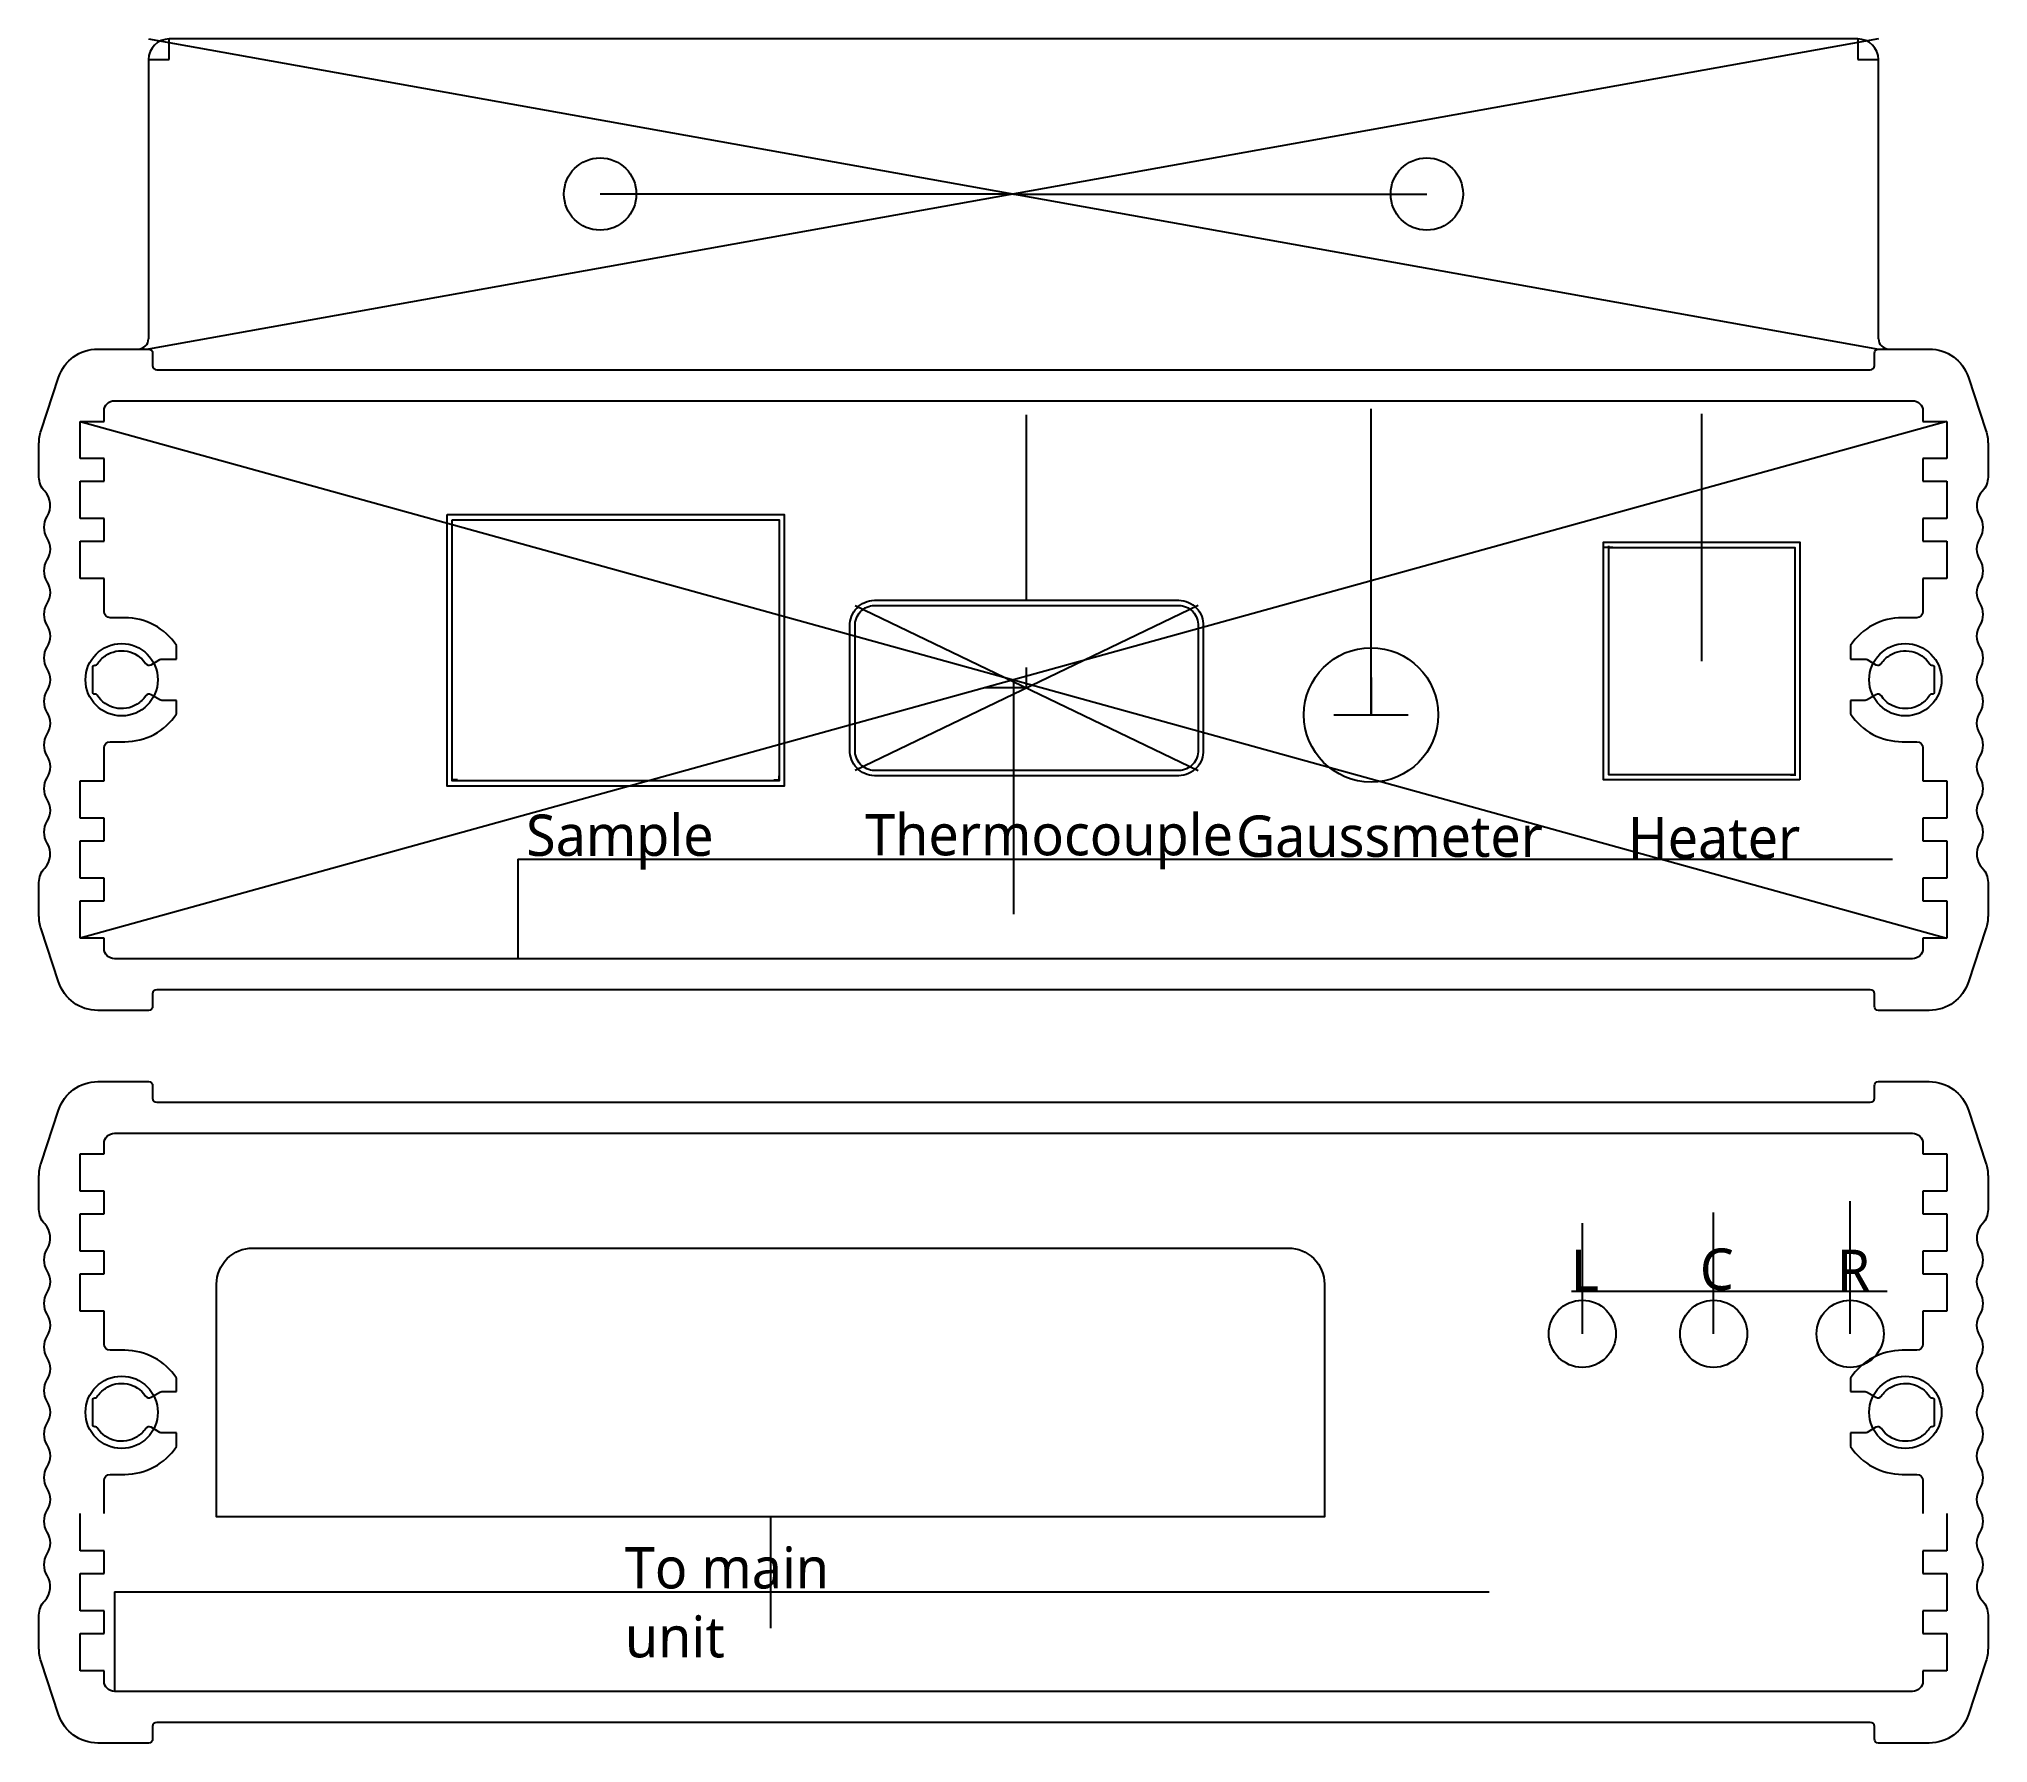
# Model space of a CAD drawing. Header units: millimetres. Extents: x 126 to 220.3, y 99 to 181.5.
import ezdxf

# ---------------------------------------------------------------- set-up
doc = ezdxf.new("R2010")
doc.units = ezdxf.units.MM
doc.header["$MEASUREMENT"] = 0
for name, color, linetype in [('BOX', 7, 'Continuous'), ('FRONT', 1, 'Continuous'), ('INCISIONS', 3, 'Continuous')]:
    doc.layers.add(name, color=color, linetype=linetype)
doc.styles.get("Standard").update_dxf_attribs({"font": 'Arial.ttf'})

msp = doc.modelspace()

# ---------------------------------------------------------------- linework, layer by layer
for p, q in [((131.323, 181.472), (215.023, 166.472)), ((215.023, 181.472), (131.323, 166.472)), ((132.323, 180.472), (132.323, 181.472)), ((214.023, 181.472), (214.023, 180.472)), ((131.323, 180.472), (132.323, 180.472)), ((214.023, 180.472), (215.023, 180.472)), ((173.173, 173.972), (153.173, 173.972)), ((173.173, 173.972), (193.173, 173.972)), ((173.807, 154.321), (173.807, 163.287)), ((190.474, 148.772), (190.474, 163.581)), ((206.472, 151.372), (206.472, 163.341)), ((128.023, 162.972), (218.323, 137.972)), ((218.323, 162.972), (128.023, 137.972)), ((202.172, 156.872), (201.711, 156.872)), ((201.972, 156.672), (201.972, 156.954)), ((165.507, 154.071), (182.107, 146.074)), ((182.107, 154.071), (165.507, 146.074)), ((173.807, 150.072), (173.807, 151.06)), ((173.807, 150.072), (171.792, 150.072)), ((173.173, 150.472), (173.173, 139.135)), ((190.474, 150.572), (190.474, 148.772)), ((188.674, 148.772), (192.274, 148.772)), ((146.016, 145.636), (146.016, 145.826)), ((146.265, 145.636), (146.016, 145.636)), ((161.582, 145.636), (161.831, 145.636)), ((161.831, 145.636), (161.831, 145.826)), ((210.772, 145.872), (211.017, 145.872)), ((210.972, 146.072), (210.972, 145.847)), ((149.194, 141.785), (215.701, 141.785)), ((149.194, 141.785), (149.194, 136.972)), ((207.047, 118.827), (207.047, 124.699)), ((213.651, 118.827), (213.651, 125.247)), ((200.697, 118.827), (200.697, 124.176)), ((200.172, 120.888), (215.449, 120.888)), ((161.416, 109.977), (161.416, 104.586)), ((129.673, 106.34), (196.18, 106.34)), ((129.673, 106.34), (129.673, 101.527))]:
    msp.add_line(p, q)
for points in [[(146.016, 158.209), (161.831, 158.209), (161.831, 145.572), (146.016, 145.572)], [(210.972, 145.872), (201.972, 145.872), (201.972, 156.872), (210.972, 156.872)]]:
    msp.add_lwpolyline(points, close=True)
msp.add_lwpolyline([(166.447, 146.074, -0.414214), (165.507, 147.072), (165.507, 153.072, -0.414214), (166.447, 154.071), (181.168, 154.071, -0.414214), (182.107, 153.072), (182.107, 147.072, -0.414214), (181.168, 146.074)], format="xyb", close=True)
at = {"layer": 'BOX', "color": 7, "lineweight": 25, "true_color": 0xffffff}
for points in [[(126.968, 165.097), (127.238, 165.918), (128.004, 166.472), (128.868, 166.472)], [(128.868, 166.472), (128.868, 166.472), (131.323, 166.472), (131.323, 166.472)], [(131.323, 166.472), (131.433, 166.472), (131.523, 166.383), (131.523, 166.272)], [(131.523, 166.272), (131.523, 166.272), (131.523, 165.672), (131.523, 165.672)], [(214.823, 166.272), (214.823, 166.383), (214.912, 166.472), (215.023, 166.472)], [(214.823, 165.672), (214.823, 165.672), (214.823, 166.272), (214.823, 166.272)], [(215.023, 166.472), (215.023, 166.472), (217.478, 166.472), (217.478, 166.472)], [(217.478, 166.472), (218.342, 166.472), (219.108, 165.918), (219.378, 165.097)], [(126.123, 162.527), (126.123, 162.527), (126.968, 165.097), (126.968, 165.097)], [(219.378, 165.097), (219.378, 165.097), (220.223, 162.527), (220.223, 162.527)], [(129.173, 162.972), (129.173, 162.972), (129.173, 163.472), (129.173, 163.472)], [(217.173, 163.472), (217.173, 163.472), (217.173, 162.972), (217.173, 162.972)], [(126.023, 161.902), (126.023, 162.114), (126.057, 162.325), (126.123, 162.527)], [(128.023, 161.172), (128.023, 161.172), (128.023, 162.972), (128.023, 162.972)], [(128.023, 162.972), (128.023, 162.972), (129.173, 162.972), (129.173, 162.972)], [(217.173, 162.972), (217.173, 162.972), (218.323, 162.972), (218.323, 162.972)], [(218.323, 162.972), (218.323, 162.972), (218.323, 161.172), (218.323, 161.172)], [(220.223, 162.527), (220.289, 162.325), (220.323, 162.114), (220.323, 161.902)], [(126.023, 160.278), (126.023, 160.278), (126.023, 161.902), (126.023, 161.902)], [(220.323, 161.902), (220.323, 161.902), (220.323, 160.278), (220.323, 160.278)], [(129.173, 161.172), (129.173, 161.172), (128.023, 161.172), (128.023, 161.172)], [(129.173, 160.072), (129.173, 160.072), (129.173, 161.172), (129.173, 161.172)], [(218.323, 161.172), (218.323, 161.172), (217.173, 161.172), (217.173, 161.172)], [(217.173, 161.172), (217.173, 161.172), (217.173, 160.072), (217.173, 160.072)], [(126.298, 159.59), (126.121, 159.776), (126.023, 160.022), (126.023, 160.278)], [(126.423, 158.374), (126.662, 158.761), (126.611, 159.26), (126.298, 159.59)], [(128.023, 158.272), (128.023, 158.272), (128.023, 160.072), (128.023, 160.072)], [(128.023, 160.072), (128.023, 160.072), (129.173, 160.072), (129.173, 160.072)], [(217.173, 160.072), (217.173, 160.072), (218.323, 160.072), (218.323, 160.072)], [(218.323, 160.072), (218.323, 160.072), (218.323, 158.272), (218.323, 158.272)], [(129.173, 158.272), (129.173, 158.272), (128.023, 158.272), (128.023, 158.272)], [(129.173, 157.172), (129.173, 157.172), (129.173, 158.272), (129.173, 158.272)], [(218.323, 158.272), (218.323, 158.272), (217.173, 158.272), (217.173, 158.272)], [(217.173, 158.272), (217.173, 158.272), (217.173, 157.172), (217.173, 157.172)], [(128.023, 155.372), (128.023, 155.372), (128.023, 157.172), (128.023, 157.172)], [(128.023, 157.172), (128.023, 157.172), (129.173, 157.172), (129.173, 157.172)], [(217.173, 157.172), (217.173, 157.172), (218.323, 157.172), (218.323, 157.172)], [(218.323, 157.172), (218.323, 157.172), (218.323, 155.372), (218.323, 155.372)], [(129.173, 155.372), (129.173, 155.372), (128.023, 155.372), (128.023, 155.372)], [(129.173, 153.772), (129.173, 153.772), (129.173, 155.372), (129.173, 155.372)], [(218.323, 155.372), (218.323, 155.372), (217.173, 155.372), (217.173, 155.372)], [(217.173, 155.372), (217.173, 155.372), (217.173, 153.772), (217.173, 153.772)], [(129.473, 153.472), (129.307, 153.472), (129.173, 153.607), (129.173, 153.772)], [(217.173, 153.772), (217.173, 153.607), (217.038, 153.472), (216.873, 153.472)], [(130.173, 153.472), (130.173, 153.472), (129.473, 153.472), (129.473, 153.472)], [(132.673, 152.131), (132.117, 152.969), (131.178, 153.472), (130.173, 153.472)], [(216.173, 153.472), (215.167, 153.472), (214.229, 152.969), (213.673, 152.131)], [(216.873, 153.472), (216.873, 153.472), (216.173, 153.472), (216.173, 153.472)], [(219.923, 153.106), (219.723, 152.784), (219.723, 152.375), (219.923, 152.053)], [(132.673, 151.472), (132.673, 151.472), (132.673, 152.131), (132.673, 152.131)], [(213.673, 152.131), (213.673, 152.131), (213.673, 151.472), (213.673, 151.472)], [(215.576, 151.657), (216.23, 152.069), (217.095, 151.873), (217.507, 151.219)], [(128.623, 151.072), (128.623, 151.128), (128.668, 151.172), (128.723, 151.172)], [(128.623, 149.872), (128.623, 149.872), (128.623, 151.072), (128.623, 151.072)], [(128.723, 151.172), (128.723, 151.172), (128.754, 151.172), (128.754, 151.172)], [(128.754, 151.172), (128.788, 151.172), (128.82, 151.19), (128.838, 151.219)], [(131.446, 151.199), (131.446, 151.199), (131.872, 151.446), (131.872, 151.446)], [(131.872, 151.446), (131.903, 151.463), (131.937, 151.472), (131.972, 151.472)], [(131.972, 151.472), (131.972, 151.472), (132.673, 151.472), (132.673, 151.472)], [(213.673, 151.472), (213.673, 151.472), (214.373, 151.472), (214.373, 151.472)], [(214.373, 151.472), (214.408, 151.472), (214.443, 151.463), (214.473, 151.446)], [(214.473, 151.446), (214.473, 151.446), (214.9, 151.199), (214.9, 151.199)], [(217.507, 151.219), (217.525, 151.19), (217.557, 151.172), (217.592, 151.172)], [(217.592, 151.172), (217.592, 151.172), (217.623, 151.172), (217.623, 151.172)], [(217.623, 151.172), (217.678, 151.172), (217.723, 151.128), (217.723, 151.072)], [(217.723, 151.072), (217.723, 151.072), (217.723, 149.872), (217.723, 149.872)], [(128.723, 149.772), (128.668, 149.772), (128.623, 149.817), (128.623, 149.872)], [(128.754, 149.772), (128.754, 149.772), (128.723, 149.772), (128.723, 149.772)], [(128.838, 149.726), (128.82, 149.755), (128.788, 149.772), (128.754, 149.772)], [(130.769, 149.288), (130.115, 148.876), (129.251, 149.072), (128.838, 149.726)], [(131.872, 149.499), (131.872, 149.499), (131.446, 149.746), (131.446, 149.746)], [(131.972, 149.472), (131.937, 149.472), (131.903, 149.482), (131.872, 149.499)], [(132.673, 149.472), (132.673, 149.472), (131.972, 149.472), (131.972, 149.472)], [(132.673, 148.814), (132.673, 148.814), (132.673, 149.472), (132.673, 149.472)], [(214.373, 149.472), (214.373, 149.472), (213.673, 149.472), (213.673, 149.472)], [(213.673, 149.472), (213.673, 149.472), (213.673, 148.814), (213.673, 148.814)], [(214.473, 149.499), (214.443, 149.482), (214.408, 149.472), (214.373, 149.472)], [(214.9, 149.746), (214.9, 149.746), (214.473, 149.499), (214.473, 149.499)], [(215.165, 149.685), (215.106, 149.772), (214.991, 149.798), (214.9, 149.746)], [(217.592, 149.772), (217.557, 149.772), (217.525, 149.755), (217.507, 149.726)], [(217.623, 149.772), (217.623, 149.772), (217.592, 149.772), (217.592, 149.772)], [(217.723, 149.872), (217.723, 149.817), (217.678, 149.772), (217.623, 149.772)], [(130.173, 147.472), (131.178, 147.472), (132.117, 147.976), (132.673, 148.814)], [(213.673, 148.814), (214.229, 147.976), (215.167, 147.472), (216.173, 147.472)], [(129.173, 147.172), (129.173, 147.338), (129.307, 147.472), (129.473, 147.472)], [(129.173, 145.572), (129.173, 145.572), (129.173, 147.172), (129.173, 147.172)], [(129.473, 147.472), (129.473, 147.472), (130.173, 147.472), (130.173, 147.472)], [(216.173, 147.472), (216.173, 147.472), (216.873, 147.472), (216.873, 147.472)], [(216.873, 147.472), (217.038, 147.472), (217.173, 147.338), (217.173, 147.172)], [(217.173, 147.172), (217.173, 147.172), (217.173, 145.572), (217.173, 145.572)], [(126.423, 144.678), (126.223, 145.001), (126.223, 145.409), (126.423, 145.731)], [(128.023, 143.772), (128.023, 143.772), (128.023, 145.572), (128.023, 145.572)], [(128.023, 145.572), (128.023, 145.572), (129.173, 145.572), (129.173, 145.572)], [(217.173, 145.572), (217.173, 145.572), (218.323, 145.572), (218.323, 145.572)], [(218.323, 145.572), (218.323, 145.572), (218.323, 143.772), (218.323, 143.772)], [(126.423, 143.624), (126.623, 143.947), (126.623, 144.355), (126.423, 144.678)], [(129.173, 143.772), (129.173, 143.772), (128.023, 143.772), (128.023, 143.772)], [(129.173, 142.672), (129.173, 142.672), (129.173, 143.772), (129.173, 143.772)], [(218.323, 143.772), (218.323, 143.772), (217.173, 143.772), (217.173, 143.772)], [(217.173, 143.772), (217.173, 143.772), (217.173, 142.672), (217.173, 142.672)], [(219.923, 143.624), (220.123, 143.302), (220.123, 142.893), (219.923, 142.571)], [(128.023, 140.872), (128.023, 140.872), (128.023, 142.672), (128.023, 142.672)], [(128.023, 142.672), (128.023, 142.672), (129.173, 142.672), (129.173, 142.672)], [(217.173, 142.672), (217.173, 142.672), (218.323, 142.672), (218.323, 142.672)], [(218.323, 142.672), (218.323, 142.672), (218.323, 140.872), (218.323, 140.872)], [(219.923, 142.571), (219.683, 142.184), (219.735, 141.685), (220.048, 141.355)], [(126.023, 140.666), (126.023, 140.923), (126.121, 141.169), (126.298, 141.355)], [(126.023, 139.043), (126.023, 139.043), (126.023, 140.666), (126.023, 140.666)], [(129.173, 140.872), (129.173, 140.872), (128.023, 140.872), (128.023, 140.872)], [(129.173, 139.772), (129.173, 139.772), (129.173, 140.872), (129.173, 140.872)], [(218.323, 140.872), (218.323, 140.872), (217.173, 140.872), (217.173, 140.872)], [(217.173, 140.872), (217.173, 140.872), (217.173, 139.772), (217.173, 139.772)], [(220.048, 141.355), (220.224, 141.169), (220.323, 140.923), (220.323, 140.666)], [(220.323, 140.666), (220.323, 140.666), (220.323, 139.043), (220.323, 139.043)], [(128.023, 137.972), (128.023, 137.972), (128.023, 139.772), (128.023, 139.772)], [(128.023, 139.772), (128.023, 139.772), (129.173, 139.772), (129.173, 139.772)], [(217.173, 139.772), (217.173, 139.772), (218.323, 139.772), (218.323, 139.772)], [(218.323, 139.772), (218.323, 139.772), (218.323, 137.972), (218.323, 137.972)], [(126.123, 138.418), (126.057, 138.62), (126.023, 138.831), (126.023, 139.043)], [(220.323, 139.043), (220.323, 138.831), (220.289, 138.62), (220.223, 138.418)], [(126.968, 135.848), (126.968, 135.848), (126.123, 138.418), (126.123, 138.418)], [(129.173, 137.972), (129.173, 137.972), (128.023, 137.972), (128.023, 137.972)], [(129.173, 137.472), (129.173, 137.472), (129.173, 137.972), (129.173, 137.972)], [(218.323, 137.972), (218.323, 137.972), (217.173, 137.972), (217.173, 137.972)], [(217.173, 137.972), (217.173, 137.972), (217.173, 137.472), (217.173, 137.472)], [(220.223, 138.418), (220.223, 138.418), (219.378, 135.848), (219.378, 135.848)], [(128.868, 134.472), (128.004, 134.472), (127.238, 135.027), (126.968, 135.848)], [(219.378, 135.848), (219.108, 135.027), (218.342, 134.472), (217.478, 134.472)], [(131.523, 135.272), (131.523, 135.272), (131.523, 134.672), (131.523, 134.672)], [(214.823, 134.672), (214.823, 134.672), (214.823, 135.272), (214.823, 135.272)], [(131.323, 134.472), (131.323, 134.472), (128.868, 134.472), (128.868, 134.472)], [(131.523, 134.672), (131.523, 134.562), (131.433, 134.472), (131.323, 134.472)], [(215.023, 134.472), (214.912, 134.472), (214.823, 134.562), (214.823, 134.672)], [(217.478, 134.472), (217.478, 134.472), (215.023, 134.472), (215.023, 134.472)], [(128.023, 125.727), (128.023, 125.727), (128.023, 127.527), (128.023, 127.527)], [(128.023, 127.527), (128.023, 127.527), (129.173, 127.527), (129.173, 127.527)], [(129.173, 127.527), (129.173, 127.527), (129.173, 128.027), (129.173, 128.027)], [(217.173, 128.027), (217.173, 128.027), (217.173, 127.527), (217.173, 127.527)], [(217.173, 127.527), (217.173, 127.527), (218.323, 127.527), (218.323, 127.527)], [(218.323, 127.527), (218.323, 127.527), (218.323, 125.727), (218.323, 125.727)], [(129.173, 125.727), (129.173, 125.727), (128.023, 125.727), (128.023, 125.727)], [(129.173, 124.627), (129.173, 124.627), (129.173, 125.727), (129.173, 125.727)], [(218.323, 125.727), (218.323, 125.727), (217.173, 125.727), (217.173, 125.727)], [(217.173, 125.727), (217.173, 125.727), (217.173, 124.627), (217.173, 124.627)], [(128.023, 122.827), (128.023, 122.827), (128.023, 124.627), (128.023, 124.627)], [(128.023, 124.627), (128.023, 124.627), (129.173, 124.627), (129.173, 124.627)], [(217.173, 124.627), (217.173, 124.627), (218.323, 124.627), (218.323, 124.627)], [(218.323, 124.627), (218.323, 124.627), (218.323, 122.827), (218.323, 122.827)], [(129.173, 122.827), (129.173, 122.827), (128.023, 122.827), (128.023, 122.827)], [(129.173, 121.727), (129.173, 121.727), (129.173, 122.827), (129.173, 122.827)], [(218.323, 122.827), (218.323, 122.827), (217.173, 122.827), (217.173, 122.827)], [(217.173, 122.827), (217.173, 122.827), (217.173, 121.727), (217.173, 121.727)], [(128.023, 119.927), (128.023, 119.927), (128.023, 121.727), (128.023, 121.727)], [(128.023, 121.727), (128.023, 121.727), (129.173, 121.727), (129.173, 121.727)], [(217.173, 121.727), (217.173, 121.727), (218.323, 121.727), (218.323, 121.727)], [(218.323, 121.727), (218.323, 121.727), (218.323, 119.927), (218.323, 119.927)], [(129.173, 119.927), (129.173, 119.927), (128.023, 119.927), (128.023, 119.927)], [(129.173, 118.327), (129.173, 118.327), (129.173, 119.927), (129.173, 119.927)], [(218.323, 119.927), (218.323, 119.927), (217.173, 119.927), (217.173, 119.927)], [(217.173, 119.927), (217.173, 119.927), (217.173, 118.327), (217.173, 118.327)], [(129.473, 118.027), (129.307, 118.027), (129.173, 118.162), (129.173, 118.327)], [(130.173, 118.027), (130.173, 118.027), (129.473, 118.027), (129.473, 118.027)], [(132.673, 116.686), (132.117, 117.524), (131.178, 118.027), (130.173, 118.027)], [(216.173, 118.027), (215.167, 118.027), (214.229, 117.524), (213.673, 116.686)], [(216.873, 118.027), (216.873, 118.027), (216.173, 118.027), (216.173, 118.027)], [(217.173, 118.327), (217.173, 118.162), (217.038, 118.027), (216.873, 118.027)], [(131.446, 115.754), (131.446, 115.754), (131.872, 116.001), (131.872, 116.001)], [(131.872, 116.001), (131.903, 116.018), (131.937, 116.027), (131.972, 116.027)], [(131.972, 116.027), (131.972, 116.027), (132.673, 116.027), (132.673, 116.027)], [(132.673, 116.027), (132.673, 116.027), (132.673, 116.686), (132.673, 116.686)], [(213.673, 116.686), (213.673, 116.686), (213.673, 116.027), (213.673, 116.027)], [(213.673, 116.027), (213.673, 116.027), (214.373, 116.027), (214.373, 116.027)], [(214.373, 116.027), (214.408, 116.027), (214.443, 116.018), (214.473, 116.001)], [(214.473, 116.001), (214.473, 116.001), (214.9, 115.754), (214.9, 115.754)], [(215.576, 116.212), (216.23, 116.624), (217.095, 116.428), (217.507, 115.774)], [(128.623, 115.627), (128.623, 115.683), (128.668, 115.727), (128.723, 115.727)], [(128.623, 114.427), (128.623, 114.427), (128.623, 115.627), (128.623, 115.627)], [(128.723, 115.727), (128.723, 115.727), (128.754, 115.727), (128.754, 115.727)], [(128.754, 115.727), (128.788, 115.727), (128.82, 115.745), (128.838, 115.774)], [(217.507, 115.774), (217.525, 115.745), (217.557, 115.727), (217.592, 115.727)], [(217.592, 115.727), (217.592, 115.727), (217.623, 115.727), (217.623, 115.727)], [(217.623, 115.727), (217.678, 115.727), (217.723, 115.683), (217.723, 115.627)], [(217.723, 115.627), (217.723, 115.627), (217.723, 114.427), (217.723, 114.427)], [(128.723, 114.327), (128.668, 114.327), (128.623, 114.372), (128.623, 114.427)], [(128.754, 114.327), (128.754, 114.327), (128.723, 114.327), (128.723, 114.327)], [(128.838, 114.281), (128.82, 114.31), (128.788, 114.327), (128.754, 114.327)], [(130.769, 113.843), (130.115, 113.431), (129.251, 113.627), (128.838, 114.281)], [(131.872, 114.054), (131.872, 114.054), (131.446, 114.301), (131.446, 114.301)], [(214.9, 114.301), (214.9, 114.301), (214.473, 114.054), (214.473, 114.054)], [(215.165, 114.24), (215.106, 114.327), (214.991, 114.353), (214.9, 114.301)], [(217.592, 114.327), (217.557, 114.327), (217.525, 114.31), (217.507, 114.281)], [(217.623, 114.327), (217.623, 114.327), (217.592, 114.327), (217.592, 114.327)], [(217.723, 114.427), (217.723, 114.372), (217.678, 114.327), (217.623, 114.327)], [(130.173, 112.027), (131.178, 112.027), (132.117, 112.531), (132.673, 113.369)], [(131.972, 114.027), (131.937, 114.027), (131.903, 114.037), (131.872, 114.054)], [(132.673, 114.027), (132.673, 114.027), (131.972, 114.027), (131.972, 114.027)], [(132.673, 113.369), (132.673, 113.369), (132.673, 114.027), (132.673, 114.027)], [(214.373, 114.027), (214.373, 114.027), (213.673, 114.027), (213.673, 114.027)], [(213.673, 114.027), (213.673, 114.027), (213.673, 113.369), (213.673, 113.369)], [(213.673, 113.369), (214.229, 112.531), (215.167, 112.027), (216.173, 112.027)], [(214.473, 114.054), (214.443, 114.037), (214.408, 114.027), (214.373, 114.027)], [(129.173, 111.727), (129.173, 111.893), (129.307, 112.027), (129.473, 112.027)], [(129.173, 110.127), (129.173, 110.127), (129.173, 111.727), (129.173, 111.727)], [(129.473, 112.027), (129.473, 112.027), (130.173, 112.027), (130.173, 112.027)], [(216.173, 112.027), (216.173, 112.027), (216.873, 112.027), (216.873, 112.027)], [(216.873, 112.027), (217.038, 112.027), (217.173, 111.893), (217.173, 111.727)], [(217.173, 111.727), (217.173, 111.727), (217.173, 110.127), (217.173, 110.127)], [(128.023, 108.327), (128.023, 108.327), (128.023, 110.127), (128.023, 110.127)], [(218.323, 110.127), (218.323, 110.127), (218.323, 108.327), (218.323, 108.327)], [(129.173, 108.327), (129.173, 108.327), (128.023, 108.327), (128.023, 108.327)], [(129.173, 107.227), (129.173, 107.227), (129.173, 108.327), (129.173, 108.327)], [(218.323, 108.327), (218.323, 108.327), (217.173, 108.327), (217.173, 108.327)], [(217.173, 108.327), (217.173, 108.327), (217.173, 107.227), (217.173, 107.227)], [(128.023, 105.427), (128.023, 105.427), (128.023, 107.227), (128.023, 107.227)], [(128.023, 107.227), (128.023, 107.227), (129.173, 107.227), (129.173, 107.227)], [(217.173, 107.227), (217.173, 107.227), (218.323, 107.227), (218.323, 107.227)], [(218.323, 107.227), (218.323, 107.227), (218.323, 105.427), (218.323, 105.427)], [(129.173, 105.427), (129.173, 105.427), (128.023, 105.427), (128.023, 105.427)], [(129.173, 104.327), (129.173, 104.327), (129.173, 105.427), (129.173, 105.427)], [(218.323, 105.427), (218.323, 105.427), (217.173, 105.427), (217.173, 105.427)], [(217.173, 105.427), (217.173, 105.427), (217.173, 104.327), (217.173, 104.327)], [(128.023, 102.527), (128.023, 102.527), (128.023, 104.327), (128.023, 104.327)], [(128.023, 104.327), (128.023, 104.327), (129.173, 104.327), (129.173, 104.327)], [(217.173, 104.327), (217.173, 104.327), (218.323, 104.327), (218.323, 104.327)], [(218.323, 104.327), (218.323, 104.327), (218.323, 102.527), (218.323, 102.527)], [(129.173, 102.527), (129.173, 102.527), (128.023, 102.527), (128.023, 102.527)], [(129.173, 102.027), (129.173, 102.027), (129.173, 102.527), (129.173, 102.527)], [(218.323, 102.527), (218.323, 102.527), (217.173, 102.527), (217.173, 102.527)], [(217.173, 102.527), (217.173, 102.527), (217.173, 102.027), (217.173, 102.027)]]:
    msp.add_open_spline(points, degree=3, dxfattribs=at)
for points, knots in [([(131.523, 165.672), (131.523, 165.562), (131.612, 165.472), (131.723, 165.472), (131.723, 165.472), (214.623, 165.472), (214.623, 165.472), (214.733, 165.472), (214.823, 165.562), (214.823, 165.672)], [68, 68, 68, 68, 69, 69, 69, 70, 70, 70, 71, 71, 71, 71]), ([(129.173, 163.472), (129.173, 163.749), (129.397, 163.972), (129.673, 163.972), (129.673, 163.972), (216.673, 163.972), (216.673, 163.972), (216.949, 163.972), (217.173, 163.749), (217.173, 163.472)], [108, 108, 108, 108, 109, 109, 109, 110, 110, 110, 111, 111, 111, 111]), ([(220.323, 160.278), (220.323, 160.022), (220.224, 159.776), (220.048, 159.59), (219.735, 159.26), (219.683, 158.761), (219.923, 158.374), (220.123, 158.051), (220.123, 157.643), (219.923, 157.321), (219.723, 156.998), (219.723, 156.59), (219.923, 156.267), (220.123, 155.944), (220.123, 155.536), (219.923, 155.213), (219.723, 154.891), (219.723, 154.483), (219.923, 154.16), (220.123, 153.837), (220.123, 153.429), (219.923, 153.106)], [6, 6, 6, 6, 7, 7, 7, 8, 8, 8, 9, 9, 9, 10, 10, 10, 11, 11, 11, 12, 12, 12, 13, 13, 13, 13]), ([(126.423, 145.731), (126.623, 146.054), (126.623, 146.462), (126.423, 146.785), (126.223, 147.108), (126.223, 147.516), (126.423, 147.839), (126.623, 148.161), (126.623, 148.569), (126.423, 148.892), (126.223, 149.215), (126.223, 149.623), (126.423, 149.946), (126.623, 150.268), (126.623, 150.676), (126.423, 150.999), (126.223, 151.322), (126.223, 151.73), (126.423, 152.053), (126.623, 152.375), (126.623, 152.784), (126.423, 153.106), (126.223, 153.429), (126.223, 153.837), (126.423, 154.16), (126.623, 154.483), (126.623, 154.891), (126.423, 155.213), (126.223, 155.536), (126.223, 155.944), (126.423, 156.267), (126.623, 156.59), (126.623, 156.998), (126.423, 157.321), (126.223, 157.643), (126.223, 158.051), (126.423, 158.374)], [47, 47, 47, 47, 48, 48, 48, 49, 49, 49, 50, 50, 50, 51, 51, 51, 52, 52, 52, 53, 53, 53, 54, 54, 54, 55, 55, 55, 56, 56, 56, 57, 57, 57, 58, 58, 58, 59, 59, 59, 59]), ([(128.838, 151.219), (128.941, 151.382), (129.076, 151.522), (129.235, 151.63), (129.875, 152.065), (130.745, 151.899), (131.18, 151.26), (131.239, 151.173), (131.355, 151.147), (131.446, 151.199)], [85, 85, 85, 85, 86, 86, 86, 87, 87, 87, 88, 88, 88, 88]), ([(219.923, 152.053), (220.123, 151.73), (220.123, 151.322), (219.923, 150.999), (219.723, 150.676), (219.723, 150.268), (219.923, 149.946), (220.123, 149.623), (220.123, 149.215), (219.923, 148.892), (219.723, 148.569), (219.723, 148.161), (219.923, 147.839), (220.123, 147.516), (220.123, 147.108), (219.923, 146.785), (219.723, 146.462), (219.723, 146.054), (219.923, 145.731), (220.123, 145.409), (220.123, 145.001), (219.923, 144.678), (219.723, 144.355), (219.723, 143.947), (219.923, 143.624)], [14, 14, 14, 14, 15, 15, 15, 16, 16, 16, 17, 17, 17, 18, 18, 18, 19, 19, 19, 20, 20, 20, 21, 21, 21, 22, 22, 22, 22]), ([(214.9, 151.199), (214.991, 151.147), (215.106, 151.173), (215.165, 151.26), (215.273, 151.419), (215.413, 151.554), (215.576, 151.657)], [19, 19, 19, 19, 20, 20, 20, 21, 21, 21, 21]), ([(131.446, 149.746), (131.355, 149.798), (131.239, 149.772), (131.18, 149.685), (131.072, 149.526), (130.932, 149.391), (130.769, 149.288)], [75, 75, 75, 75, 76, 76, 76, 77, 77, 77, 77]), ([(217.507, 149.726), (217.404, 149.563), (217.269, 149.423), (217.11, 149.315), (216.471, 148.88), (215.6, 149.046), (215.165, 149.685)], [29, 29, 29, 29, 30, 30, 30, 31, 31, 31, 31]), ([(126.298, 141.355), (126.611, 141.685), (126.662, 142.184), (126.423, 142.571), (126.223, 142.893), (126.223, 143.302), (126.423, 143.624)], [43, 43, 43, 43, 44, 44, 44, 45, 45, 45, 45]), ([(217.173, 137.472), (217.173, 137.196), (216.949, 136.972), (216.673, 136.972), (216.673, 136.972), (129.673, 136.972), (129.673, 136.972), (129.397, 136.972), (129.173, 137.196), (129.173, 137.472)], [52, 52, 52, 52, 53, 53, 53, 54, 54, 54, 55, 55, 55, 55]), ([(214.823, 135.272), (214.823, 135.383), (214.733, 135.472), (214.623, 135.472), (214.623, 135.472), (131.723, 135.472), (131.723, 135.472), (131.612, 135.472), (131.523, 135.383), (131.523, 135.272)], [32, 32, 32, 32, 33, 33, 33, 34, 34, 34, 35, 35, 35, 35]), ([(129.173, 128.027), (129.173, 128.304), (129.397, 128.527), (129.673, 128.527), (129.673, 128.527), (216.673, 128.527), (216.673, 128.527), (216.949, 128.527), (217.173, 128.304), (217.173, 128.027)], [108, 108, 108, 108, 109, 109, 109, 110, 110, 110, 111, 111, 111, 111]), ([(128.838, 115.774), (128.941, 115.937), (129.076, 116.077), (129.235, 116.185), (129.875, 116.62), (130.745, 116.454), (131.18, 115.815), (131.239, 115.728), (131.355, 115.702), (131.446, 115.754)], [85, 85, 85, 85, 86, 86, 86, 87, 87, 87, 88, 88, 88, 88]), ([(214.9, 115.754), (214.991, 115.702), (215.106, 115.728), (215.165, 115.815), (215.273, 115.974), (215.413, 116.109), (215.576, 116.212)], [19, 19, 19, 19, 20, 20, 20, 21, 21, 21, 21]), ([(131.446, 114.301), (131.355, 114.353), (131.239, 114.327), (131.18, 114.24), (131.072, 114.081), (130.932, 113.946), (130.769, 113.843)], [75, 75, 75, 75, 76, 76, 76, 77, 77, 77, 77]), ([(217.507, 114.281), (217.404, 114.118), (217.269, 113.978), (217.11, 113.87), (216.471, 113.435), (215.6, 113.601), (215.165, 114.24)], [29, 29, 29, 29, 30, 30, 30, 31, 31, 31, 31]), ([(217.173, 102.027), (217.173, 101.751), (216.949, 101.527), (216.673, 101.527), (216.673, 101.527), (129.673, 101.527), (129.673, 101.527), (129.397, 101.527), (129.173, 101.751), (129.173, 102.027)], [52, 52, 52, 52, 53, 53, 53, 54, 54, 54, 55, 55, 55, 55])]:
    msp.add_open_spline(points, degree=3, knots=knots, dxfattribs=at)
at = {"layer": 'FRONT'}
for p, q in [((214.023, 181.472), (132.323, 181.472)), ((131.323, 180.472), (131.323, 166.972)), ((215.023, 166.972), (215.023, 180.472))]:
    msp.add_line(p, q, dxfattribs=at)
for points in [[(145.766, 158.459), (162.081, 158.459), (162.081, 145.322), (145.766, 145.322)], [(211.222, 145.622), (201.722, 145.622), (201.722, 157.122), (211.222, 157.122)]]:
    msp.add_lwpolyline(points, close=True, dxfattribs=at)
for points in [[(166.443, 145.824, -0.414214), (165.257, 147.076), (165.257, 153.069, -0.414214), (166.443, 154.321), (181.171, 154.321, -0.414214), (182.357, 153.069), (182.357, 147.076, -0.414214), (181.171, 145.824)], [(136.366, 122.977), (186.466, 122.977, -0.414214), (188.216, 121.228), (188.216, 109.977), (134.616, 109.977), (134.616, 121.228, -0.414214)]]:
    msp.add_lwpolyline(points, format="xyb", close=True, dxfattribs=at)
for centre, radius in [((153.173, 173.972), 1.75), ((193.173, 173.972), 1.75), ((130.023, 150.472), 1.75), ((190.474, 148.772), 3.25), ((216.323, 150.472), 1.75), ((200.697, 118.827), 1.625), ((207.047, 118.827), 1.625), ((213.651, 118.827), 1.625), ((130.023, 115.027), 1.75), ((216.323, 115.027), 1.75)]:
    msp.add_circle(centre, radius, dxfattribs=at)
for centre, radius, start, end in [((132.323, 180.472), 1, 90, 180), ((214.023, 180.472), 1, 0, 90), ((130.823, 166.972), 0.5, 270, 0), ((215.523, 166.972), 0.5, 180, 270)]:
    msp.add_arc(centre, radius, start, end, dxfattribs=at)
at = {"layer": 'FRONT', "lineweight": 25}
for points in [[(126.968, 165.097), (127.238, 165.918), (128.004, 166.472), (128.868, 166.472)], [(128.868, 166.472), (128.868, 166.472), (130.105, 166.472), (130.823, 166.472)], [(215.523, 166.472), (216.241, 166.472), (217.478, 166.472), (217.478, 166.472)], [(217.478, 166.472), (218.342, 166.472), (219.108, 165.918), (219.378, 165.097)], [(126.123, 162.527), (126.123, 162.527), (126.968, 165.097), (126.968, 165.097)], [(219.378, 165.097), (219.378, 165.097), (220.223, 162.527), (220.223, 162.527)], [(126.023, 161.902), (126.023, 162.114), (126.057, 162.325), (126.123, 162.527)], [(220.223, 162.527), (220.289, 162.325), (220.323, 162.114), (220.323, 161.902)], [(126.023, 160.278), (126.023, 160.278), (126.023, 161.902), (126.023, 161.902)], [(220.323, 161.902), (220.323, 161.902), (220.323, 160.278), (220.323, 160.278)], [(126.298, 159.59), (126.121, 159.776), (126.023, 160.022), (126.023, 160.278)], [(126.423, 158.374), (126.662, 158.761), (126.611, 159.26), (126.298, 159.59)], [(219.923, 153.106), (219.723, 152.784), (219.723, 152.375), (219.923, 152.053)], [(126.423, 144.678), (126.223, 145.001), (126.223, 145.409), (126.423, 145.731)], [(126.423, 143.624), (126.623, 143.947), (126.623, 144.355), (126.423, 144.678)], [(219.923, 143.624), (220.123, 143.302), (220.123, 142.893), (219.923, 142.571)], [(219.923, 142.571), (219.683, 142.184), (219.735, 141.685), (220.048, 141.355)], [(126.023, 140.666), (126.023, 140.923), (126.121, 141.169), (126.298, 141.355)], [(126.023, 139.043), (126.023, 139.043), (126.023, 140.666), (126.023, 140.666)], [(220.048, 141.355), (220.224, 141.169), (220.323, 140.923), (220.323, 140.666)], [(220.323, 140.666), (220.323, 140.666), (220.323, 139.043), (220.323, 139.043)], [(126.123, 138.418), (126.057, 138.62), (126.023, 138.831), (126.023, 139.043)], [(220.323, 139.043), (220.323, 138.831), (220.289, 138.62), (220.223, 138.418)], [(126.968, 135.848), (126.968, 135.848), (126.123, 138.418), (126.123, 138.418)], [(220.223, 138.418), (220.223, 138.418), (219.378, 135.848), (219.378, 135.848)], [(128.868, 134.472), (128.004, 134.472), (127.238, 135.027), (126.968, 135.848)], [(219.378, 135.848), (219.108, 135.027), (218.342, 134.472), (217.478, 134.472)], [(131.523, 135.272), (131.523, 135.272), (131.523, 134.672), (131.523, 134.672)], [(214.823, 134.672), (214.823, 134.672), (214.823, 135.272), (214.823, 135.272)], [(131.323, 134.472), (131.323, 134.472), (128.868, 134.472), (128.868, 134.472)], [(131.523, 134.672), (131.523, 134.562), (131.433, 134.472), (131.323, 134.472)], [(215.023, 134.472), (214.912, 134.472), (214.823, 134.562), (214.823, 134.672)], [(217.478, 134.472), (217.478, 134.472), (215.023, 134.472), (215.023, 134.472)], [(126.968, 129.652), (127.238, 130.473), (128.004, 131.027), (128.868, 131.027)], [(128.868, 131.027), (128.868, 131.027), (131.323, 131.027), (131.323, 131.027)], [(131.323, 131.027), (131.433, 131.027), (131.523, 130.938), (131.523, 130.827)], [(131.523, 130.827), (131.523, 130.827), (131.523, 130.227), (131.523, 130.227)], [(214.823, 130.827), (214.823, 130.938), (214.912, 131.027), (215.023, 131.027)], [(214.823, 130.227), (214.823, 130.227), (214.823, 130.827), (214.823, 130.827)], [(215.023, 131.027), (215.023, 131.027), (217.478, 131.027), (217.478, 131.027)], [(217.478, 131.027), (218.342, 131.027), (219.108, 130.473), (219.378, 129.652)], [(126.123, 127.082), (126.123, 127.082), (126.968, 129.652), (126.968, 129.652)], [(219.378, 129.652), (219.378, 129.652), (220.223, 127.082), (220.223, 127.082)], [(126.023, 126.457), (126.023, 126.669), (126.057, 126.88), (126.123, 127.082)], [(126.023, 124.833), (126.023, 124.833), (126.023, 126.457), (126.023, 126.457)], [(220.223, 127.082), (220.289, 126.88), (220.323, 126.669), (220.323, 126.457)], [(220.323, 126.457), (220.323, 126.457), (220.323, 124.833), (220.323, 124.833)], [(126.298, 124.145), (126.121, 124.331), (126.023, 124.577), (126.023, 124.833)], [(126.423, 122.929), (126.662, 123.316), (126.611, 123.815), (126.298, 124.145)], [(219.923, 117.661), (219.723, 117.339), (219.723, 116.931), (219.923, 116.608)], [(126.423, 109.233), (126.223, 109.556), (126.223, 109.964), (126.423, 110.286)], [(126.423, 108.179), (126.623, 108.502), (126.623, 108.91), (126.423, 109.233)], [(219.923, 108.179), (220.123, 107.857), (220.123, 107.448), (219.923, 107.126)], [(219.923, 107.126), (219.683, 106.739), (219.735, 106.24), (220.048, 105.91)], [(126.023, 105.221), (126.023, 105.478), (126.121, 105.724), (126.298, 105.91)], [(220.048, 105.91), (220.224, 105.724), (220.323, 105.478), (220.323, 105.221)], [(126.023, 103.598), (126.023, 103.598), (126.023, 105.221), (126.023, 105.221)], [(220.323, 105.221), (220.323, 105.221), (220.323, 103.598), (220.323, 103.598)], [(126.123, 102.973), (126.057, 103.175), (126.023, 103.386), (126.023, 103.598)], [(126.968, 100.403), (126.968, 100.403), (126.123, 102.973), (126.123, 102.973)], [(220.223, 102.973), (220.223, 102.973), (219.378, 100.403), (219.378, 100.403)], [(220.323, 103.598), (220.323, 103.386), (220.289, 103.175), (220.223, 102.973)], [(128.868, 99.027), (128.004, 99.027), (127.238, 99.582), (126.968, 100.403)], [(219.378, 100.403), (219.108, 99.582), (218.342, 99.027), (217.478, 99.027)], [(131.323, 99.027), (131.323, 99.027), (128.868, 99.027), (128.868, 99.027)], [(131.523, 99.227), (131.523, 99.117), (131.433, 99.027), (131.323, 99.027)], [(131.523, 99.827), (131.523, 99.827), (131.523, 99.227), (131.523, 99.227)], [(214.823, 99.227), (214.823, 99.227), (214.823, 99.827), (214.823, 99.827)], [(215.023, 99.027), (214.912, 99.027), (214.823, 99.117), (214.823, 99.227)], [(217.478, 99.027), (217.478, 99.027), (215.023, 99.027), (215.023, 99.027)]]:
    msp.add_open_spline(points, degree=3, dxfattribs=at)
for points, knots in [([(220.323, 160.278), (220.323, 160.022), (220.224, 159.776), (220.048, 159.59), (219.735, 159.26), (219.683, 158.761), (219.923, 158.374), (220.123, 158.051), (220.123, 157.643), (219.923, 157.321), (219.723, 156.998), (219.723, 156.59), (219.923, 156.267), (220.123, 155.944), (220.123, 155.536), (219.923, 155.213), (219.723, 154.891), (219.723, 154.483), (219.923, 154.16), (220.123, 153.837), (220.123, 153.429), (219.923, 153.106)], [6, 6, 6, 6, 7, 7, 7, 8, 8, 8, 9, 9, 9, 10, 10, 10, 11, 11, 11, 12, 12, 12, 13, 13, 13, 13]), ([(126.423, 145.731), (126.623, 146.054), (126.623, 146.462), (126.423, 146.785), (126.223, 147.108), (126.223, 147.516), (126.423, 147.839), (126.623, 148.161), (126.623, 148.569), (126.423, 148.892), (126.223, 149.215), (126.223, 149.623), (126.423, 149.946), (126.623, 150.268), (126.623, 150.676), (126.423, 150.999), (126.223, 151.322), (126.223, 151.73), (126.423, 152.053), (126.623, 152.375), (126.623, 152.784), (126.423, 153.106), (126.223, 153.429), (126.223, 153.837), (126.423, 154.16), (126.623, 154.483), (126.623, 154.891), (126.423, 155.213), (126.223, 155.536), (126.223, 155.944), (126.423, 156.267), (126.623, 156.59), (126.623, 156.998), (126.423, 157.321), (126.223, 157.643), (126.223, 158.051), (126.423, 158.374)], [47, 47, 47, 47, 48, 48, 48, 49, 49, 49, 50, 50, 50, 51, 51, 51, 52, 52, 52, 53, 53, 53, 54, 54, 54, 55, 55, 55, 56, 56, 56, 57, 57, 57, 58, 58, 58, 59, 59, 59, 59]), ([(219.923, 152.053), (220.123, 151.73), (220.123, 151.322), (219.923, 150.999), (219.723, 150.676), (219.723, 150.268), (219.923, 149.946), (220.123, 149.623), (220.123, 149.215), (219.923, 148.892), (219.723, 148.569), (219.723, 148.161), (219.923, 147.839), (220.123, 147.516), (220.123, 147.108), (219.923, 146.785), (219.723, 146.462), (219.723, 146.054), (219.923, 145.731), (220.123, 145.409), (220.123, 145.001), (219.923, 144.678), (219.723, 144.355), (219.723, 143.947), (219.923, 143.624)], [14, 14, 14, 14, 15, 15, 15, 16, 16, 16, 17, 17, 17, 18, 18, 18, 19, 19, 19, 20, 20, 20, 21, 21, 21, 22, 22, 22, 22]), ([(126.298, 141.355), (126.611, 141.685), (126.662, 142.184), (126.423, 142.571), (126.223, 142.893), (126.223, 143.302), (126.423, 143.624)], [43, 43, 43, 43, 44, 44, 44, 45, 45, 45, 45]), ([(214.823, 135.272), (214.823, 135.383), (214.733, 135.472), (214.623, 135.472), (214.623, 135.472), (131.723, 135.472), (131.723, 135.472), (131.612, 135.472), (131.523, 135.383), (131.523, 135.272)], [32, 32, 32, 32, 33, 33, 33, 34, 34, 34, 35, 35, 35, 35]), ([(131.523, 130.227), (131.523, 130.117), (131.612, 130.027), (131.723, 130.027), (131.723, 130.027), (214.623, 130.027), (214.623, 130.027), (214.733, 130.027), (214.823, 130.117), (214.823, 130.227)], [68, 68, 68, 68, 69, 69, 69, 70, 70, 70, 71, 71, 71, 71]), ([(220.323, 124.833), (220.323, 124.577), (220.224, 124.331), (220.048, 124.145), (219.735, 123.815), (219.683, 123.316), (219.923, 122.929), (220.123, 122.606), (220.123, 122.198), (219.923, 121.876), (219.723, 121.553), (219.723, 121.145), (219.923, 120.822), (220.123, 120.499), (220.123, 120.091), (219.923, 119.769), (219.723, 119.446), (219.723, 119.038), (219.923, 118.715), (220.123, 118.392), (220.123, 117.984), (219.923, 117.661)], [6, 6, 6, 6, 7, 7, 7, 8, 8, 8, 9, 9, 9, 10, 10, 10, 11, 11, 11, 12, 12, 12, 13, 13, 13, 13]), ([(126.423, 110.286), (126.623, 110.609), (126.623, 111.017), (126.423, 111.34), (126.223, 111.663), (126.223, 112.071), (126.423, 112.394), (126.623, 112.716), (126.623, 113.124), (126.423, 113.447), (126.223, 113.77), (126.223, 114.178), (126.423, 114.501), (126.623, 114.823), (126.623, 115.232), (126.423, 115.554), (126.223, 115.877), (126.223, 116.285), (126.423, 116.608), (126.623, 116.931), (126.623, 117.339), (126.423, 117.661), (126.223, 117.984), (126.223, 118.392), (126.423, 118.715), (126.623, 119.038), (126.623, 119.446), (126.423, 119.769), (126.223, 120.091), (126.223, 120.499), (126.423, 120.822), (126.623, 121.145), (126.623, 121.553), (126.423, 121.876), (126.223, 122.198), (126.223, 122.606), (126.423, 122.929)], [47, 47, 47, 47, 48, 48, 48, 49, 49, 49, 50, 50, 50, 51, 51, 51, 52, 52, 52, 53, 53, 53, 54, 54, 54, 55, 55, 55, 56, 56, 56, 57, 57, 57, 58, 58, 58, 59, 59, 59, 59]), ([(219.923, 116.608), (220.123, 116.285), (220.123, 115.877), (219.923, 115.554), (219.723, 115.232), (219.723, 114.823), (219.923, 114.501), (220.123, 114.178), (220.123, 113.77), (219.923, 113.447), (219.723, 113.124), (219.723, 112.716), (219.923, 112.394), (220.123, 112.071), (220.123, 111.663), (219.923, 111.34), (219.723, 111.017), (219.723, 110.609), (219.923, 110.286), (220.123, 109.964), (220.123, 109.556), (219.923, 109.233), (219.723, 108.91), (219.723, 108.502), (219.923, 108.179)], [14, 14, 14, 14, 15, 15, 15, 16, 16, 16, 17, 17, 17, 18, 18, 18, 19, 19, 19, 20, 20, 20, 21, 21, 21, 22, 22, 22, 22]), ([(126.298, 105.91), (126.611, 106.24), (126.662, 106.739), (126.423, 107.126), (126.223, 107.448), (126.223, 107.857), (126.423, 108.179)], [43, 43, 43, 43, 44, 44, 44, 45, 45, 45, 45]), ([(214.823, 99.827), (214.823, 99.938), (214.733, 100.027), (214.623, 100.027), (214.623, 100.027), (131.723, 100.027), (131.723, 100.027), (131.612, 100.027), (131.523, 99.938), (131.523, 99.827)], [32, 32, 32, 32, 33, 33, 33, 34, 34, 34, 35, 35, 35, 35])]:
    msp.add_open_spline(points, degree=3, knots=knots, dxfattribs=at)

# ---------------------------------------------------------------- texts
at = {"layer": 'INCISIONS', "char_height": 2, "attachment_point": 1}
for s, width, insert in [('{\\fRoboto|b0|i0|c0|p0;Sample}', 15.66355, (149.591, 143.949)), ('{\\fRoboto|b0|i0|c0|p0;Thermocouple}', 15.66355, (165.999, 143.975)), ('{\\fRoboto|b0|i0|c0|p0;Gaussmeter}', 13.01768, (183.937, 143.903)), ('{\\fRoboto|b0|i0|c0|p0;Heater}', 7.0741, (202.894, 143.826)), ('{\\fRoboto|b0|i0|c0|p0;L}', 2, (200.135, 122.897)), ('{\\fRoboto|b0|i0|c0|p0;C}', 2, (206.377, 122.952)), ('{\\fRoboto|b0|i0|c0|p0;R}', 2, (213.006, 122.899)), ('{\\fRoboto|b0|i0|c0|p0;To main unit}', 13.51171, (154.371, 108.504))]:
    msp.add_mtext_dynamic_manual_height_columns(s, width=width, gutter_width=1, heights=[0], dxfattribs=dict(at, insert=insert))

doc.saveas('drawing.dxf')
